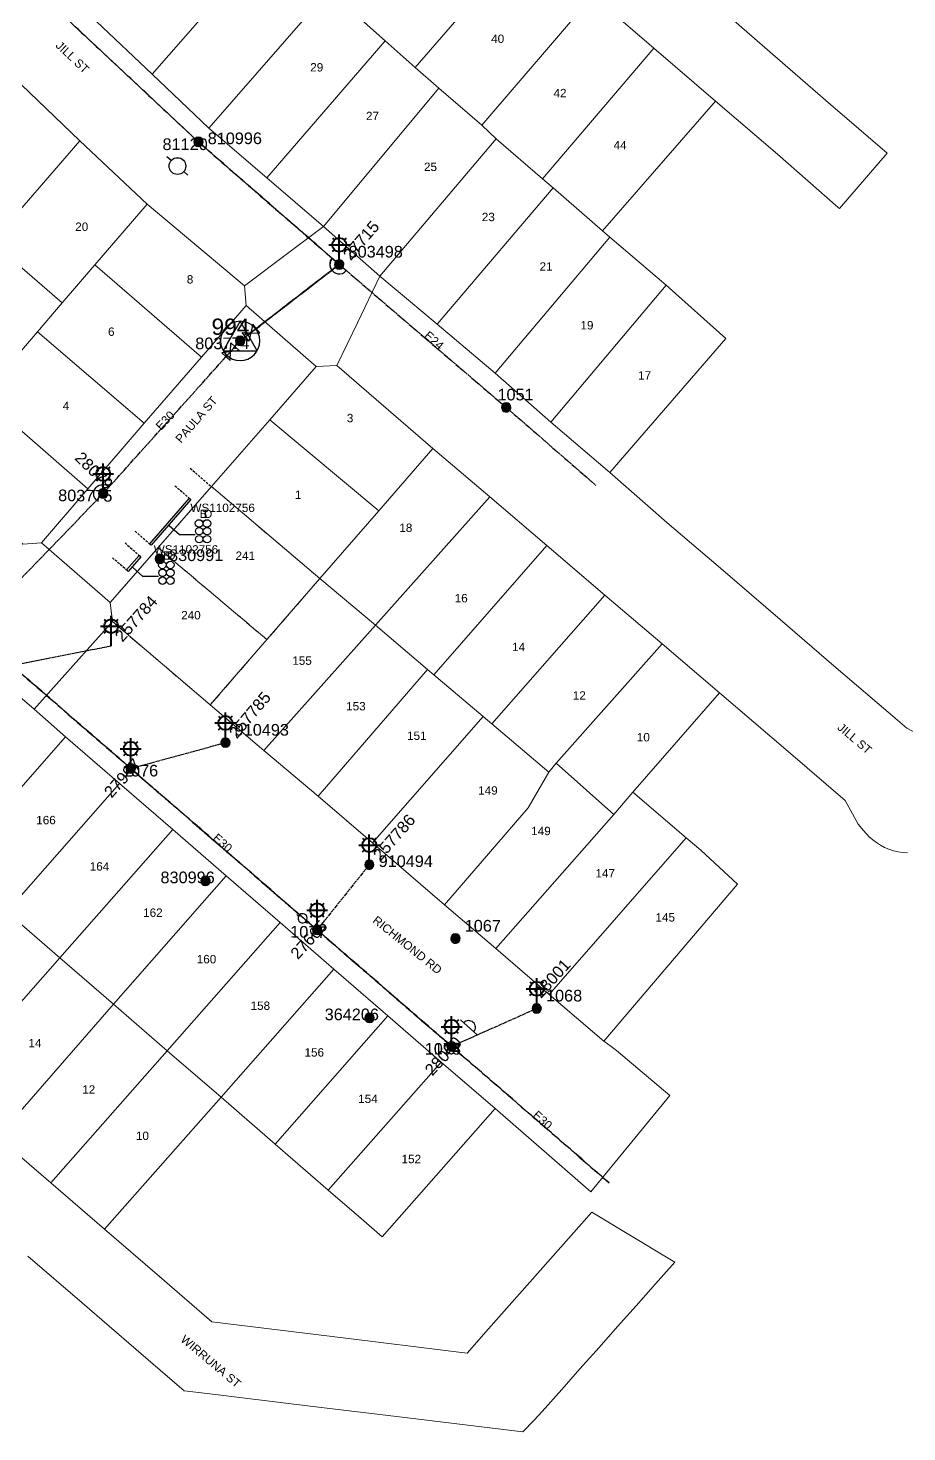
# Model space of a CAD drawing. Header units: metres. Extents: x 304249 to 305172, y 6262562 to 6263428.
# Drawn here: x 304808.1 to 304996.9, y 6262725.7 to 6263027.1 of the extents above; entities that cross this region are included whole.
import ezdxf
from ezdxf.enums import TextEntityAlignment as Align

# ---------------------------------------------------------------- set-up
doc = ezdxf.new("R2010")
doc.units = ezdxf.units.M
for name, pattern in [('Cable Exist OH', [1, 1, 0]), ('Dash', [5, 3, -2]), ('DASHED', [0.75, 0.5, -0.25])]:
    doc.linetypes.add(name, pattern=pattern)
doc.layers.get('0').update_dxf_attribs({"color": 6})
for name, color, linetype, lineweight in [('Cadastre Buildings_SP_EXT', 9, 'Continuous', 5), ('Cadastre Developer_SP_EXT', 9, 'Continuous', 5), ('Cadastre Land Parcels_SP_EXT', 9, 'Continuous', 5), ('Cadastre Roads_SP_EXT', 9, 'Continuous', 5)]:
    doc.layers.add(name, color=color, linetype=linetype, lineweight=lineweight)
for name, color, linetype in [('Duct_SP_EXT', 7, 'Continuous'), ('Equip_LV_EXT', 7, 'Continuous'), ('Equip_SP_HV_EXT', 7, 'Continuous'), ('Equip_SP_LV_EXT', 7, 'Continuous'), ('Equip_SP_SL_EXT', 7, 'Continuous'), ('Mains_HV_EXT', 7, 'Continuous'), ('Mains_LV_EXT', 7, 'Continuous'), ('Mains_SL_EXT', 7, 'Continuous'), ('Sub_SP_TR_HV_LV_EXT', 7, 'Continuous'), ('SupportsOH_SP_TR_HV_LV_SL_EXT', 7, 'Continuous')]:
    doc.layers.add(name, color=color, linetype=linetype)
doc.layers.add('UNKNOWN_FEATURES', color=1, linetype='DASHED', plot=False)
doc.styles.add('iecARIAL', font='arial.ttf', dxfattribs={"height": 2})
doc.styles.add('POLE_LABEL', font='arial.ttf')
doc.styles.get("Standard").update_dxf_attribs({"font": 'arial.ttf'})

# ---------------------------------------------------------------- blocks, each defined once
blk = doc.blocks.new('SUB_POLE_EXT')
blk.add_wipeout([(0, 4.22), (0.42, 4.2), (0.83, 4.14), (1.21, 4.05), (1.62, 3.9), (1.99, 3.72), (2.35, 3.51), (2.68, 3.26), (2.99, 2.99), (3.28, 2.66), (3.52, 2.34), (3.76, 1.92), (3.9, 1.62), (4.04, 1.23), (4.18, 0.63), (4.22, 0), (4.18, -0.61), (4.06, -1.15), (3.9, -1.62), (3.58, -2.24), (3.22, -2.73), (2.97, -3.01), (2.68, -3.26), (2.36, -3.5), (2, -3.72), (1.64, -3.89), (1.25, -4.03), (0.82, -4.14), (0.42, -4.2), (0, -4.22), (-0.41, -4.2), (-0.8, -4.15), (-1.21, -4.05), (-1.62, -3.9), (-1.99, -3.73), (-2.35, -3.51), (-2.68, -3.26), (-2.96, -3.02), (-3.23, -2.72), (-3.51, -2.35), (-3.71, -2.01), (-3.91, -1.6), (-4.05, -1.21), (-4.16, -0.76), (-4.22, -0.14), (-4.21, 0.39), (-4.14, 0.83), (-4.03, 1.27), (-3.9, 1.63), (-3.71, 2.02), (-3.5, 2.37), (-3.28, 2.67), (-2.99, 2.99), (-2.68, 3.27), (-2.33, 3.52), (-1.98, 3.73), (-1.63, 3.9), (-1.2, 4.05), (-0.78, 4.15), (-0.4, 4.21)])
blk.add_line((2.16, 0.48), (2.16, 0.48, 0))
blk.add_lwpolyline([(-4.22, 0, 1), (4.22, 0, 1)], format="xyb", close=True)
blk.add_lwpolyline([(2.14, 0.52), (0, 4.22), (-3.66, -2.11), (3.66, -2.11)], close=True)
for tag, height, flags, p in [('ASSET_NUM', 3.5, 8, (2, 2)), ('STREET_CODE', 0.2, 9, (1.5, 0)), ('CONSTRUCTED_VOLTAGE', 0.2, 9, (1.5, -0.2)), ('OPERATING_VOLTAGE', 0.2, 9, (1.5, -0.6)), ('OPERATED_BY', 0.2, 9, (1.5, -0.8)), ('ORIENTATION', 0.2, 9, (1.5, -1.2)), ('OWNED_BY', 0.2, 9, (1.5, -1.4)), ('SECONDARY_VOLTAGE', 0.2, 9, (1.5, -1.6)), ('STATE', 0.2, 9, (1.5, -1.8)), ('SUBSTATION_TYPE', 0.2, 9, (1.5, -2)), ('STREETNAME', 0.2, 9, (1.5, -2.8)), ('SUBURB', 0.2, 9, (1.5, -3)), ('NO_PHASES', 0.2, 9, (1.5, -0.4)), ('MAINTAINED_BY', 0.2, 9, (1.5, -1)), ('USAGE', 0.2, 9, (1.5, -2.2)), ('LEGEND', 0.2, 9, (1.5, -2.4)), ('LOCATION', 0.2, 9, (1.5, -2.6)), ('Z', 0.2, 1, (1.5, -3.4)), ('NOTES', 0.2, 9, (1.5, -3.2))]:
    blk.add_attdef(tag, text='', height=height, dxfattribs=dict(flags=flags)).set_placement(p, align=Align.MIDDLE_LEFT)
blk = doc.blocks.new('DUCT_EXT')
blk.add_circle((0, 0.8), 0.8)
at = {"flags": 1}
blk.add_attdef('Z', (0, 0), '', height=0.2, dxfattribs=at)
at = {"flags": 9}
for tag, p in [('DUCT_CODE', (0, 0)), ('XSECT_TYPE', (0, -0.2)), ('STATE', (0, -0.6)), ('FB_REFERENCE', (0, -0.4)), ('NOTES', (0, -0.8))]:
    blk.add_attdef(tag, text='', height=0.2, dxfattribs=at).set_placement(p, align=Align.MIDDLE_LEFT)
blk = doc.blocks.new('LV_OH_LINKS_OPEN_EXT')
for p, q in [((-0.17, 4.97), (-0.17, 5.46)), ((0.17, 4.97), (0.17, 5.46)), ((-0.17, 3), (-0.17, 2.5)), ((0.17, 3), (0.17, 2.5))]:
    blk.add_line(p, q)
blk.add_lwpolyline([(0, 2.99, 1), (0, 4.98, 1)], format="xyb", close=True)
at = {"flags": 9}
for tag, p in [('ACTUAL_STATUS', (0, 0)), ('CONSTRUCTED_VOLTAGE', (0, -0.2)), ('OPERATING_VOLTAGE', (0, -0.6)), ('ORIENTATION', (0, -0.8)), ('OWNED_BY', (0, -1)), ('STATE', (0, -1.2)), ('SWITCH_TYPE', (0, -1.4)), ('NO_PHASES', (0, -0.4)), ('USAGE', (0, -1.6)), ('LEGEND', (0, -1.8)), ('NOTES', (0, -2))]:
    blk.add_attdef(tag, text='', height=0.2, dxfattribs=at).set_placement(p, align=Align.MIDDLE_LEFT)
at = {"flags": 1}
blk.add_attdef('Z', (0, 0), '', height=0.2, dxfattribs=at)
blk = doc.blocks.new('LV_OH_LINKS_DISTFUSE_EXT')
for p, q in [((0, 0), (0.96, 0)), ((3.84, 0), (4.8, 0))]:
    blk.add_line(p, q)
blk.add_lwpolyline([(3.84, -1.2), (3.84, 1.2), (0.96, -1.2), (0.96, 1.2)], close=True)
at = {"flags": 9}
for tag, p in [('ACTUAL_STATUS', (0, 0)), ('CONSTRUCTED_VOLTAGE', (0, -0.2)), ('OPERATING_VOLTAGE', (0, -0.6)), ('ORIENTATION', (0, -0.8)), ('OWNED_BY', (0, -1)), ('STATE', (0, -1.2)), ('SWITCH_TYPE', (0, -1.4)), ('NO_PHASES', (0, -0.4)), ('USAGE', (0, -1.6)), ('NOTES', (0, -1.8))]:
    blk.add_attdef(tag, text='', height=0.2, dxfattribs=at).set_placement(p, align=Align.MIDDLE_LEFT)
at = {"flags": 1}
blk.add_attdef('Z', (0, 0), '', height=0.2, dxfattribs=at)
blk = doc.blocks.new('SL_LANTERN_EXT')
at = {"lineweight": 40}
for p, q in [((0, 1.97), (0, 6.47)), ((-2.25, 4.22), (2.25, 4.22)), ((-1.46, 5.68), (-1.06, 5.28)), ((-1.46, 2.76), (-1.06, 3.16)), ((1.46, 5.68), (1.06, 5.28)), ((1.46, 2.76), (1.06, 3.16)), ((0, 0), (0, 2.72))]:
    blk.add_line(p, q, dxfattribs=at)
blk.add_circle((0, 4.22), 1.5, dxfattribs=at)
at = {"style": 'iecARIAL', "flags": 8}
blk.add_attdef('ASSET_NUM', (1.5, 1.5), '', height=2.5, dxfattribs=at)
for tag, p, height, flags in [('OPERATING_VOLTAGE', (0.98, -1.65), 0.2, 9), ('ORIENTATION', (0.98, -1.85), 0.2, 9), ('OWNED_BY', (0.98, -2.05), 0.2, 9), ('STATE', (0.98, -2.25), 0.2, 9), ('CONSTRUCTED_VOLTAGE', (0.98, -0.65), 0.2, 9), ('CONTROL_TYPE', (0.98, -0.85), 0.2, 9), ('LANTERN_PURPOSE', (0.98, -1.05), 0.2, 9), ('LANTERN_TYPE', (0.98, -1.25), 0.2, 9), ('NO_PHASES', (0.98, -1.45), 0.2, 9), ('USAGE', (0.98, -2.45), 0.2, 9), ('CEXIST', (0.98, -2.65), 0.2, 9), ('CNEW', (0.98, -2.85), 0.2, 9), ('CNUMBER', (0.98, -3.05), 0.2, 9), ('LNUMBER', (2.18, -3.25), 2.5, 8), ('CREMOVE', (0.98, -3.25), 0.2, 9), ('CREPLACE', (0.98, -3.45), 0.2, 9), ('LKINGHEIGHT', (0.98, -3.65), 0.2, 9), ('LBRACKET', (0.98, -3.85), 0.2, 9), ('LBRACKETVOCAB', (0.98, -4.05), 0.2, 9), ('LCATEGORY', (0.98, -4.25), 0.2, 9), ('LCHARGE1', (0.98, -4.45), 0.2, 9), ('LCHARGE1PERCENT', (0.98, -4.65), 0.2, 9), ('LCHARGE2', (0.98, -4.85), 0.2, 9), ('LCHARGE2PERCENT', (0.98, -5.05), 0.2, 9), ('LCHARGE3', (0.98, -5.25), 0.2, 9), ('LCHARGE3PERCENT', (0.98, -5.45), 0.2, 9), ('LEXIST', (0.98, -5.65), 0.2, 9), ('LLAMP', (0.98, -5.85), 0.2, 9), ('LLAMPVOCAB', (0.98, -6.05), 0.2, 9), ('LMAST', (0.98, -6.25), 0.2, 9), ('LMASTVOCAB', (0.98, -6.45), 0.2, 9), ('LNEW', (0.98, -6.65), 0.2, 9), ('LANTNUMBER', (0.98, -6.85), 0.2, 9), ('LOUTREACH', (0.98, -7.25), 0.2, 9), ('LOUTREACHVOCAB', (0.98, -7.45), 0.2, 9), ('LRATECODE', (0.98, -7.65), 0.2, 9), ('LREMOVE', (0.98, -7.85), 0.2, 9), ('LREPLACE', (0.98, -8.05), 0.2, 9), ('LTYPE', (0.98, -8.25), 0.2, 9), ('LTYPEVOCAB', (0.98, -8.45), 0.2, 9), ('LEGEND', (0.98, -8.65), 0.2, 9), ('LOCATION', (0.98, -8.85), 0.2, 9), ('NOTES', (0.98, -9.05), 0.2, 9), ('STREETNAME', (0.98, -9.25), 0.2, 9), ('SUBURB', (0.98, -9.45), 0.2, 1)]:
    blk.add_attdef(tag, p, '', height=height, dxfattribs=dict(flags=flags))
blk = doc.blocks.new('POLE_EXT')
blk.add_hatch(color=256).paths.add_polyline_path([(-1, 0, 1), (1, 0, 1)])
blk.add_lwpolyline([(-1, 0, 1), (1, 0, 1)], format="xyb", close=True)
for tag, height, flags, p in [('pNumber', 2.5, 8, (-17.84, 2.07)), ('OWNED_BY', 0.2, 9, (1.35, -0.4)), ('SPECIAL_USE', 0.2, 9, (1.35, -0.8)), ('STATE', 0.2, 9, (1.35, -1)), ('cLV', 0.2, 9, (1.35, -1.4)), ('hDepth', 0.2, 9, (1.35, -1.6)), ('hDia', 0.2, 9, (1.35, -1.8)), ('cHV', 0.2, 9, (1.35, -2)), ('PARENT', 0.2, 9, (1.35, -0.6)), ('USAGE', 0.2, 9, (1.35, -1.2)), ('LBRACKET', 0.2, 9, (1.35, -2.2)), ('LExisting', 0.2, 9, (1.35, -2.4)), ('LANTNUMBER', 0.2, 9, (1.35, -2.6)), ('LOther', 0.2, 9, (1.35, -2.8)), ('LRemove', 0.2, 9, (1.35, -3)), ('cLinedev', 0.2, 9, (1.35, -3.4)), ('pExisting', 0.2, 9, (1.35, -3.8)), ('pFooting', 0.2, 9, (1.35, -4.4)), ('pNew', 0.2, 9, (1.35, -4.6)), ('pRelocate', 0.2, 9, (1.35, -5)), ('pRemove', 0.2, 9, (1.35, -5.2)), ('pReplace', 0.2, 9, (1.35, -5.4)), ('pStay', 0.2, 9, (1.35, -5.6)), ('pType', 0.2, 9, (1.35, -5.8)), ('cspan', 0.2, 9, (1.35, -6)), ('LEGEND', 0.2, 9, (1.35, -3.2)), ('LOCATION', 0.2, 9, (1.35, -3.6)), ('PFNUMBER', 0.2, 9, (1.35, -4)), ('NEWPFNUMBER', 0.2, 9, (1.35, -4.2)), ('STREETNAME', 0.2, 9, (1.35, -6.2)), ('SUBURB', 0.2, 9, (1.35, -6.4)), ('OPERATED_BY', 0.2, 9, (1.36, -7.01)), ('NOTES', 0.2, 9, (1.35, -6.6)), ('MAINTAINED_BY', 0.2, 9, (1.36, -6.81))]:
    blk.add_attdef(tag, text='', height=height, dxfattribs=dict(flags=flags)).set_placement(p, align=Align.MIDDLE_LEFT)
at = {"style": 'POLE_LABEL'}
for tag, height, flags, p in [('ASSET_NUM', 2.5, 8, (2, 2)), ('STRUCTURE_PLANT_NUMBER', 0.2, 9, (1.35, 0.03)), ('STREET_CODE', 0.2, 9, (1.35, -0.2))]:
    blk.add_attdef(tag, text='', height=height, dxfattribs=dict(at, flags=flags)).set_placement(p, align=Align.MIDDLE_LEFT)
at = {"flags": 1}
blk.add_attdef('Z', (1.35, -7.33), '', height=0.2, dxfattribs=at)
blk = doc.blocks.new('HV_ABS_OPEN_EXT')
for p, q in [((-3, 6.87), (-1.8, 6.87)), ((1.8, 6.87), (3, 6.87))]:
    blk.add_line(p, q)
blk.add_circle((0, 6.87), 1.8)
for tag, height, flags, p in [('ASSET_NUM', 2.5, 8, (2, 2)), ('STREET_CODE', 0.2, 9, (1.5, 0)), ('ACTUAL_STATUS', 0.2, 9, (1.5, -0.2)), ('CONSTRUCTED_VOLTAGE', 0.2, 9, (1.5, -0.4)), ('OPERATING_VOLTAGE', 0.2, 9, (1.5, -0.8)), ('ORIENTATION', 0.2, 9, (1.5, -1)), ('OWNED_BY', 0.2, 9, (1.5, -1.2)), ('STATE', 0.2, 9, (1.5, -1.4)), ('SWITCH_TYPE', 0.2, 9, (1.5, -1.6)), ('STREETNAME', 0.2, 9, (1.5, -2.4)), ('SUBURB', 0.2, 9, (1.5, -2.6)), ('NO_PHASES', 0.2, 9, (1.5, -0.6)), ('USAGE', 0.2, 9, (1.5, -1.8)), ('LEGEND', 0.2, 9, (1.5, -2)), ('LOCATION', 0.2, 9, (1.5, -2.2)), ('NOTES', 0.2, 9, (1.5, -2.8)), ('MAINTAINED_BY', 0.2, 9, (1.5, -3)), ('OPERATED_BY', 0.2, 9, (1.5, -3.2)), ('Z', 0.2, 1, (1.5, -3.6)), ('LABEL_ALIGNMENT', 0.2, 9, (1.5, -3.4))]:
    blk.add_attdef(tag, text='', height=height, dxfattribs=dict(flags=flags)).set_placement(p, align=Align.MIDDLE_LEFT)
blk = doc.blocks.new('HV_USL_CLOSED_EXT')
blk.add_line((2.4, 5.5), (-2.4, 5.5))
blk.add_lwpolyline([(1.44, 5.5, 0.414214), (0, 6.94, 0.414214), (-1.44, 5.5)], format="xyb")
for tag, height, flags, p in [('ASSET_NUM', 2.5, 8, (2, 2)), ('STREET_CODE', 0.2, 9, (1.5, 0)), ('ACTUAL_STATUS', 0.2, 9, (1.5, -0.2)), ('CONSTRUCTED_VOLTAGE', 0.2, 9, (1.5, -0.4)), ('OPERATING_VOLTAGE', 0.2, 9, (1.5, -0.8)), ('ORIENTATION', 0.2, 9, (1.5, -1)), ('OWNED_BY', 0.2, 9, (1.5, -1.2)), ('OPERATED_BY', 0.2, 9, (1.5, -1.4)), ('STATE', 0.2, 9, (1.5, -1.8)), ('SWITCH_TYPE', 0.2, 9, (1.5, -2)), ('STREETNAME', 0.2, 9, (1.5, -2.8)), ('SUBURB', 0.2, 9, (1.5, -3)), ('NO_PHASES', 0.2, 9, (1.5, -0.6)), ('MAINTAINED_BY', 0.2, 9, (1.5, -1.6)), ('USAGE', 0.2, 9, (1.5, -2.2)), ('LEGEND', 0.2, 9, (1.5, -2.4)), ('LOCATION', 0.2, 9, (1.5, -2.6)), ('Z', 0.2, 1, (1.5, -3.6)), ('NOTES', 0.2, 9, (1.5, -3.2)), ('LABEL_ALIGNMENT', 0.2, 9, (1.5, -3.4))]:
    blk.add_attdef(tag, text='', height=height, dxfattribs=dict(flags=flags)).set_placement(p, align=Align.MIDDLE_LEFT)

msp = doc.modelspace()

# ---------------------------------------------------------------- linework, layer by layer
at = {"layer": 'Cadastre Buildings_SP_EXT', "linetype": 'Continuous'}
msp.add_lwpolyline([(304870.84, 6262908.93), (304847.51, 6262928.64), (304825.76, 6262903.76), (304826.3, 6262899.66), (304847.27, 6262881.76), (304870.84, 6262908.93)], close=True, dxfattribs=at)
at = {"layer": 'Cadastre Developer_SP_EXT', "linetype": 'Dash'}
for points in [[(304836.06, 6262915.54), (304859.44, 6262895.79), (304870.84, 6262908.93), (304847.51, 6262928.64), (304836.06, 6262915.54)], [(304836.06, 6262915.54), (304825.76, 6262903.76), (304826.3, 6262899.66), (304847.27, 6262881.76), (304859.44, 6262895.79), (304836.06, 6262915.54)]]:
    msp.add_lwpolyline(points, close=True, dxfattribs=at)
at = {"layer": 'Cadastre Land Parcels_SP_EXT', "linetype": 'Continuous'}
for points in [[(304859.84, 6263045.87), (304856.89, 6263048.75), (304847.53, 6263056.69), (304822.86, 6263028.5), (304834.79, 6263017.18), (304859.84, 6263045.87)], [(304915.28, 6263046.36), (304903.75, 6263056.3), (304879.76, 6263028.89), (304884.85, 6263024.4), (304891.33, 6263018.67), (304915.28, 6263046.36)], [(304868.46, 6263038.79), (304859.84, 6263045.87), (304834.79, 6263017.18), (304846.99, 6263005.59), (304872.7, 6263035.13), (304868.46, 6263038.79)], [(304929.49, 6263034.1), (304915.28, 6263046.36), (304891.33, 6263018.67), (304896.41, 6263014.19), (304905.6, 6263006.23), (304929.49, 6263034.1)], [(304884.85, 6263024.4), (304879.76, 6263028.89), (304872.7, 6263035.13), (304846.99, 6263005.59), (304859.45, 6262994.96), (304884.85, 6263024.4)], [(304942.6, 6263022.79), (304929.49, 6263034.1), (304905.6, 6263006.23), (304908.71, 6263003.35), (304918.68, 6262994.77), (304942.6, 6263022.79)], [(304896.41, 6263014.19), (304891.33, 6263018.67), (304884.85, 6263024.4), (304859.45, 6262994.96), (304871.61, 6262984.5), (304896.41, 6263014.19)], [(304955.79, 6263011.4), (304942.6, 6263022.79), (304918.68, 6262994.77), (304920.97, 6262992.78), (304931.55, 6262983.58), (304955.79, 6263011.4)], [(304819.27, 6263002.93), (304804.87, 6263016.69), (304785.44, 6262994.12), (304789.01, 6262990.99), (304800.38, 6262981.17), (304819.27, 6263002.93)], [(304908.71, 6263003.35), (304905.6, 6263006.23), (304896.41, 6263014.19), (304871.61, 6262984.5), (304883.7, 6262973.83), (304908.71, 6263003.35)], [(304815.5, 6262968.13), (304822.51, 6262976.28), (304833.7, 6262989.3), (304819.27, 6263002.93), (304800.38, 6262981.17), (304815.5, 6262968.13)], [(304918.68, 6262994.77), (304908.71, 6263003.35), (304883.7, 6262973.83), (304896.01, 6262963.5), (304920.97, 6262992.78), (304918.68, 6262994.77)], [(304931.55, 6262983.58), (304920.97, 6262992.78), (304896.01, 6262963.5), (304908.46, 6262952.98), (304933.11, 6262982.22), (304931.55, 6262983.58)], [(304945.21, 6262971.88), (304933.11, 6262982.22), (304908.46, 6262952.98), (304920.43, 6262942.5), (304945.21, 6262971.88)], [(304798.18, 6262947.99), (304810.15, 6262961.9), (304815.5, 6262968.13), (304800.38, 6262981.17), (304771.96, 6262948.39), (304786.89, 6262934.86), (304798.18, 6262947.99)], [(304845.42, 6262956.44), (304822.51, 6262976.28), (304815.5, 6262968.13), (304810.15, 6262961.9), (304833.05, 6262942.28), (304845.42, 6262956.44)], [(304958.03, 6262960.48), (304945.21, 6262971.88), (304920.43, 6262942.5), (304933.09, 6262931.67), (304958.03, 6262960.48)], [(304833.05, 6262942.28), (304810.15, 6262961.9), (304798.18, 6262947.99), (304820.97, 6262928.19), (304833.05, 6262942.28)], [(304895.11, 6262936.83), (304874.45, 6262954.67), (304870.03, 6262954.41), (304860.05, 6262942.98), (304883.46, 6262923.47), (304895.11, 6262936.83)], [(304807, 6262916.32), (304811.03, 6262916.57), (304820.97, 6262928.19), (304798.18, 6262947.99), (304786.89, 6262934.86), (304792.8, 6262929.41), (304807, 6262916.32)], [(304883.46, 6262923.47), (304860.05, 6262942.98), (304847.51, 6262928.64), (304870.84, 6262908.93), (304883.46, 6262923.47)], [(304907.31, 6262926.46), (304895.11, 6262936.83), (304883.46, 6262923.47), (304870.84, 6262908.93), (304882.74, 6262898.88), (304907.31, 6262926.46)], [(304919.59, 6262915.99), (304907.31, 6262926.46), (304882.74, 6262898.88), (304893.97, 6262889.39), (304895.33, 6262888.25), (304919.59, 6262915.99)], [(304932.04, 6262905.36), (304919.59, 6262915.99), (304895.33, 6262888.25), (304905.89, 6262879.31), (304907.79, 6262877.7), (304932.04, 6262905.36)], [(304882.74, 6262898.88), (304870.84, 6262908.93), (304847.27, 6262881.76), (304858.76, 6262871.95), (304882.74, 6262898.88)], [(304944.34, 6262894.86), (304932.04, 6262905.36), (304907.79, 6262877.7), (304920.02, 6262867.34), (304921.59, 6262869.23), (304944.34, 6262894.86)], [(304870.44, 6262862.15), (304893.97, 6262889.39), (304882.74, 6262898.88), (304858.76, 6262871.95), (304870.44, 6262862.15)], [(304956.67, 6262884.33), (304944.34, 6262894.86), (304921.59, 6262869.23), (304933.94, 6262858.27), (304938.02, 6262863.03), (304956.67, 6262884.33)], [(304895.33, 6262888.25), (304893.97, 6262889.39), (304870.44, 6262862.15), (304882.15, 6262852.14), (304905.89, 6262879.31), (304895.33, 6262888.25)], [(304816.2, 6262874.95), (304809.42, 6262880.82), (304802.36, 6262886.94), (304782.88, 6262860.54), (304791.99, 6262847.37), (304816.2, 6262874.95)], [(304907.79, 6262877.7), (304905.89, 6262879.31), (304882.15, 6262852.14), (304897.57, 6262838.81), (304915.55, 6262859.66), (304920.02, 6262867.34), (304907.79, 6262877.7)], [(304827.8, 6262864.91), (304816.2, 6262874.95), (304791.99, 6262847.37), (304803.57, 6262837.35), (304827.8, 6262864.91)], [(304933.94, 6262858.27), (304921.59, 6262869.23), (304920.02, 6262867.34), (304915.55, 6262859.66), (304897.57, 6262838.81), (304908.64, 6262829.49), (304933.94, 6262858.27)], [(304839.24, 6262855), (304827.8, 6262864.91), (304803.57, 6262837.35), (304814.96, 6262827.49), (304839.24, 6262855)], [(304949.5, 6262853.24), (304938.02, 6262863.03), (304933.94, 6262858.27), (304908.64, 6262829.49), (304920.07, 6262819.57), (304949.5, 6262853.24)], [(304850.7, 6262845.08), (304839.24, 6262855), (304814.96, 6262827.49), (304826.52, 6262817.48), (304850.7, 6262845.08)], [(304952.66, 6262850.55), (304949.5, 6262853.24), (304920.07, 6262819.57), (304931.82, 6262809.58), (304960.55, 6262843.29), (304952.66, 6262850.55)], [(304862.28, 6262835.05), (304850.7, 6262845.08), (304826.52, 6262817.48), (304838.04, 6262807.52), (304862.28, 6262835.05)], [(304814.96, 6262827.49), (304803.57, 6262837.35), (304776.37, 6262806.33), (304782.26, 6262805.59), (304789.87, 6262799.04), (304814.96, 6262827.49)], [(304873.85, 6262825.03), (304862.28, 6262835.05), (304838.04, 6262807.52), (304849.59, 6262797.53), (304873.85, 6262825.03)], [(304826.52, 6262817.48), (304814.96, 6262827.49), (304789.87, 6262799.04), (304801.56, 6262788.98), (304826.52, 6262817.48)], [(304885.42, 6262815.01), (304873.85, 6262825.03), (304849.59, 6262797.53), (304861.24, 6262787.44), (304885.42, 6262815.01)], [(304838.04, 6262807.52), (304826.52, 6262817.48), (304801.56, 6262788.98), (304813.02, 6262779.12), (304838.04, 6262807.52)], [(304896.91, 6262805.06), (304885.42, 6262815.01), (304861.24, 6262787.44), (304872.61, 6262777.6), (304896.91, 6262805.06)], [(304849.59, 6262797.53), (304838.04, 6262807.52), (304813.02, 6262779.12), (304824.58, 6262769.17), (304849.59, 6262797.53)], [(304884.23, 6262767.58), (304908.45, 6262795.07), (304896.91, 6262805.06), (304872.61, 6262777.6), (304879.67, 6262771.5), (304884.23, 6262767.58)]]:
    msp.add_lwpolyline(points, close=True, dxfattribs=at)
at = {"layer": 'Cadastre Roads_SP_EXT', "linetype": 'Continuous'}
for points in [[(304864.14, 6262978.89), (304871.61, 6262984.5), (304859.45, 6262994.96), (304846.99, 6263005.59), (304834.79, 6263017.18), (304822.86, 6263028.5), (304810.65, 6263040.11), (304798.28, 6263051.79), (304772.4, 6263076.22), (304765.86, 6263069.6), (304757.91, 6263061.54), (304764.26, 6263055.53), (304777.77, 6263042.61), (304791.28, 6263029.69), (304804.87, 6263016.69), (304819.27, 6263002.93), (304833.7, 6262989.3), (304854.62, 6262971.74), (304864.14, 6262978.89)], [(304937.84, 6262787.95), (304946.01, 6262797.9), (304934.57, 6262807.53), (304933.37, 6262808.43), (304931.82, 6262809.58), (304920.07, 6262819.57), (304908.64, 6262829.49), (304897.57, 6262838.81), (304882.15, 6262852.14), (304870.44, 6262862.15), (304858.76, 6262871.95), (304847.27, 6262881.76), (304826.3, 6262899.66), (304817.85, 6262890.22), (304809.42, 6262880.82), (304816.2, 6262874.95), (304827.8, 6262864.91), (304839.24, 6262855), (304850.7, 6262845.08), (304862.28, 6262835.05), (304873.85, 6262825.03), (304885.42, 6262815.01), (304896.91, 6262805.06), (304908.45, 6262795.07), (304920.08, 6262785), (304929.05, 6262777.23), (304937.84, 6262787.95)]]:
    msp.add_lwpolyline(points, close=True, dxfattribs=at)
for points in [[(304929.49, 6263034.1), (304942.6, 6263022.79), (304955.79, 6263011.4), (304969.14, 6263000.01), (304982.2, 6262988.57), (304982.42, 6262988.38), (304992.66, 6263000.25), (304980.55, 6263010.69), (304968.06, 6263021.52), (304955.96, 6263032.01)], [(305001.99, 6262874.09), (304996.93, 6262876.8), (304992.92, 6262880.19), (304981.26, 6262890.17), (304969.72, 6262900.11), (304957.41, 6262910.7), (304945.33, 6262920.95), (304933.09, 6262931.67), (304920.43, 6262942.5), (304908.46, 6262952.98), (304896.01, 6262963.5), (304896.01, 6262963.5), (304883.7, 6262973.83), (304878.88, 6262963.84), (304874.45, 6262954.67), (304895.11, 6262936.83), (304907.31, 6262926.46), (304919.59, 6262915.99), (304932.04, 6262905.36), (304944.34, 6262894.86), (304956.67, 6262884.33), (304971.43, 6262871.74), (304983.68, 6262861.27), (304986.45, 6262856.14), (304987.64, 6262854.81), (304988.83, 6262853.46), (304989.58, 6262852.79), (304990.39, 6262852.19), (304991.24, 6262851.65), (304992.14, 6262851.18), (304993.07, 6262850.78), (304994.04, 6262850.46), (304995.02, 6262850.22), (304996.02, 6262850.07), (304997.03, 6262849.99)], [(304808.11, 6262763.39), (304819.73, 6262753.38), (304831.39, 6262743.34), (304841.65, 6262734.5), (304846.61, 6262733.9), (304868.15, 6262731.28), (304889.11, 6262728.73), (304910.26, 6262726.16), (304914.45, 6262725.65), (304916.85, 6262728.21), (304918.61, 6262730.07), (304922.78, 6262734.77), (304926.7, 6262739.18), (304930.79, 6262743.79), (304934.79, 6262748.29), (304938.76, 6262752.76), (304942.94, 6262757.47), (304947.06, 6262762.1), (304936.13, 6262768.69), (304929.26, 6262772.82), (304907.08, 6262747.78), (304902.49, 6262742.59), (304899.54, 6262742.95), (304899.54, 6262742.95), (304876.4, 6262745.79), (304847.64, 6262749.32), (304836.35, 6262759.04), (304824.58, 6262769.17), (304813.02, 6262779.12), (304801.56, 6262788.98)]]:
    msp.add_lwpolyline(points, dxfattribs=at)
at = {"layer": 'Duct_SP_EXT'}
for p, q in [((304842.78, 6262926.17), (304834.22, 6262916.39)), ((304843.14, 6262925.86), (304834.59, 6262916.07)), ((304842.78, 6262926.17), (304842.96, 6262926.01)), ((304843.14, 6262925.86), (304842.96, 6262926.01)), ((304834.22, 6262916.39), (304834.41, 6262916.23)), ((304834.59, 6262916.07), (304834.41, 6262916.23)), ((304832.04, 6262913.88), (304829.29, 6262910.74)), ((304832.4, 6262913.57), (304829.65, 6262910.43)), ((304832.04, 6262913.88), (304832.22, 6262913.73)), ((304832.4, 6262913.57), (304832.22, 6262913.73)), ((304829.29, 6262910.74), (304829.47, 6262910.58)), ((304829.65, 6262910.43), (304829.47, 6262910.58))]:
    msp.add_line(p, q, dxfattribs=at)
for points in [[(304844.01, 6262918.27), (304840.67, 6262918.27), (304838.44, 6262920.25)], [(304836.13, 6262909.35), (304832.78, 6262909.35), (304830.56, 6262911.32)]]:
    msp.add_lwpolyline(points, dxfattribs=at)
at = {"layer": 'Mains_HV_EXT', "linetype": 'Cable Exist OH'}
for points in [[(304757.79, 6263083.5), (304782.44, 6263061.25), (304814.76, 6263030.69), (304844.73, 6263002.67)], [(304844.73, 6263002.67), (304874.99, 6262976.39)], [(304795.92, 6262897.82), (304824.27, 6262927.15)], [(304795.92, 6262897.82), (304899.12, 6262808.45)], [(304899.12, 6262808.45), (304932.96, 6262779.15)]]:
    msp.add_lwpolyline(points, dxfattribs=at)
at = {"layer": 'Mains_HV_EXT', "linetype": 'Continuous'}
for points in [[(304873.4, 6262977.7, 0.348303), (304873.38, 6262975.14)], [(304822.87, 6262925.7, -0.99407), (304825.56, 6262928.59)]]:
    msp.add_lwpolyline(points, format="xyb", dxfattribs=at)
at = {"layer": 'Mains_LV_EXT', "linetype": 'Cable Exist OH'}
for points in [[(304814.76, 6263030.69), (304844.73, 6263002.67)], [(304844.73, 6263002.67), (304874.99, 6262976.34)], [(304874.99, 6262976.34), (304910.86, 6262945.66)], [(304910.86, 6262945.66), (304930.09, 6262928.94)], [(304795.92, 6262897.82), (304824.27, 6262927.15)], [(304830.19, 6262868.14), (304804.65, 6262890.26)], [(304870.24, 6262833.46), (304830.19, 6262868.14)], [(304899.12, 6262808.45), (304870.24, 6262833.46)], [(304932.96, 6262779.15), (304899.12, 6262808.45)]]:
    msp.add_lwpolyline(points, dxfattribs=at)
at = {"layer": 'Mains_LV_EXT', "linetype": 'Continuous'}
msp.add_lwpolyline([(304873.49, 6262977.66, 1.02203), (304876.51, 6262975.04)], format="xyb", dxfattribs=at)
at = {"layer": 'Mains_SL_EXT', "linetype": 'Cable Exist OH'}
for points in [[(304875, 6262976.35), (304844.73, 6263002.67), (304814.76, 6263030.69)], [(304875, 6262976.35), (304910.86, 6262945.66), (304930.09, 6262928.94)], [(304795.92, 6262897.82), (304824.27, 6262927.15)], [(304804.65, 6262890.26), (304825.98, 6262894.45)], [(304804.65, 6262890.26), (304830.19, 6262868.14)], [(304830.19, 6262868.14), (304850.53, 6262873.67)], [(304830.19, 6262868.14), (304870.24, 6262833.46)], [(304881.45, 6262847.46), (304870.24, 6262833.46)], [(304870.24, 6262833.46), (304899.12, 6262808.45)], [(304899.12, 6262808.45), (304917.4, 6262816.6)], [(304899.12, 6262808.45), (304932.96, 6262779.15)]]:
    msp.add_lwpolyline(points, dxfattribs=at)
at = {"layer": 'UNKNOWN_FEATURES'}
for points in [[(304842.99, 6262932.59), (304847.51, 6262928.64)], [(304839.7, 6262928.83), (304842.96, 6262926.01)], [(304831.14, 6262919.05), (304834.41, 6262916.23)], [(304828.97, 6262916.56), (304832.22, 6262913.73)], [(304829.47, 6262910.58), (304826.2, 6262913.4)]]:
    msp.add_lwpolyline(points, dxfattribs=at)

# ---------------------------------------------------------------- block references
at = {"layer": 'Duct_SP_EXT'}
for p in [(304844.87, 6262919.94), (304846.57, 6262919.94), (304844.89, 6262918.27), (304844.89, 6262916.57), (304846.59, 6262918.27), (304846.59, 6262916.57), (304836.99, 6262911.02), (304838.69, 6262911.02), (304837.01, 6262909.35), (304837.01, 6262907.65), (304838.71, 6262909.35), (304838.71, 6262907.65)]:
    msp.add_blockref('DUCT_EXT', p, dxfattribs=at)
at = {"layer": 'Equip_SP_HV_EXT'}
ref = msp.add_blockref('HV_ABS_OPEN_EXT', (304844.73, 6263002.67), dxfattribs=dict(at, rotation=139.0271743018789))
ref.add_attrib('ASSET_NUM', '81120', dxfattribs={"layer": '0', "height": 2.5}).set_placement((304846.73, 6263003.42), align=Align.TOP_RIGHT)
ref = msp.add_blockref('HV_USL_CLOSED_EXT', (304899.12, 6262808.45), dxfattribs=dict(at, rotation=317.9799937759913))
ref.add_attrib('ASSET_NUM', '194', dxfattribs={"layer": '0', "height": 2.5}).set_placement((304901.12, 6262809.2), align=Align.TOP_RIGHT)
at = {"layer": 'Equip_SP_LV_EXT', "rotation": 51.33013417961023}
msp.add_blockref('LV_OH_LINKS_OPEN_EXT', (304870.24, 6262833.46), dxfattribs=at)
at = {"layer": 'Equip_SP_SL_EXT'}
ref = msp.add_blockref('SL_LANTERN_EXT', (304875, 6262976.35), dxfattribs=at)
ref.add_attrib('ASSET_NUM', '27715', dxfattribs={"layer": '0', "height": 2.5, "rotation": 49.0423, "style": 'iecARIAL'}).set_placement((304876.5, 6262977.85), align=Align.MIDDLE_LEFT)
ref = msp.add_blockref('SL_LANTERN_EXT', (304824.27, 6262927.15), dxfattribs=at)
ref.add_attrib('ASSET_NUM', '28079', dxfattribs={"layer": '0', "height": 2.5, "rotation": 315.1521, "style": 'iecARIAL'}).set_placement((304825.77, 6262928.65), align=Align.MIDDLE_RIGHT)
ref = msp.add_blockref('SL_LANTERN_EXT', (304825.98, 6262894.45), dxfattribs=at)
ref.add_attrib('ASSET_NUM', '257784', dxfattribs={"layer": '0', "height": 2.5, "rotation": 48.4241, "style": 'iecARIAL'}).set_placement((304827.48, 6262895.95), align=Align.MIDDLE_LEFT)
ref = msp.add_blockref('SL_LANTERN_EXT', (304850.53, 6262873.67), dxfattribs=at)
ref.add_attrib('ASSET_NUM', '257785', dxfattribs={"layer": '0', "height": 2.5, "rotation": 49.9357, "style": 'iecARIAL'}).set_placement((304852.03, 6262875.17), align=Align.MIDDLE_LEFT)
ref = msp.add_blockref('SL_LANTERN_EXT', (304830.19, 6262868.14), dxfattribs=at)
ref.add_attrib('ASSET_NUM', '27997', dxfattribs={"layer": '0', "height": 2.5, "rotation": 47.5903, "style": 'iecARIAL'}).set_placement((304831.69, 6262869.64), align=Align.MIDDLE_RIGHT)
ref = msp.add_blockref('SL_LANTERN_EXT', (304881.45, 6262847.46), dxfattribs=at)
ref.add_attrib('ASSET_NUM', '257786', dxfattribs={"layer": '0', "height": 2.5, "rotation": 48.9941, "style": 'iecARIAL'}).set_placement((304882.95, 6262848.96), align=Align.MIDDLE_LEFT)
ref = msp.add_blockref('SL_LANTERN_EXT', (304870.24, 6262833.46), dxfattribs=at)
ref.add_attrib('ASSET_NUM', '27665', dxfattribs={"layer": '0', "height": 2.5, "rotation": 47.5328, "style": 'iecARIAL'}).set_placement((304871.74, 6262834.96), align=Align.MIDDLE_RIGHT)
ref = msp.add_blockref('SL_LANTERN_EXT', (304917.4, 6262816.6), dxfattribs=at)
ref.add_attrib('ASSET_NUM', '28001', dxfattribs={"layer": '0', "height": 2.5, "rotation": 47.7473, "style": 'iecARIAL'}).set_placement((304918.9, 6262818.1), align=Align.BOTTOM_LEFT)
ref = msp.add_blockref('SL_LANTERN_EXT', (304899.12, 6262808.45), dxfattribs=at)
ref.add_attrib('ASSET_NUM', '28000', dxfattribs={"layer": '0', "height": 2.5, "rotation": 47.4078, "style": 'iecARIAL'}).set_placement((304900.62, 6262809.95), align=Align.MIDDLE_RIGHT)
at = {"layer": 'Sub_SP_TR_HV_LV_EXT'}
ref = msp.add_blockref('SUB_POLE_EXT', (304853.7, 6262959.93), dxfattribs=at)
ref.add_attrib('ASSET_NUM', '994', dxfattribs={"layer": '0', "height": 3.5}).set_placement((304855.7, 6262960.18), align=Align.BOTTOM_RIGHT)
at = {"layer": 'SupportsOH_SP_TR_HV_LV_SL_EXT'}
ref = msp.add_blockref('POLE_EXT', (304844.73, 6263002.67), dxfattribs=dict(at, rotation=0.1812729893931503))
ref.add_attrib('ASSET_NUM', '810996', dxfattribs={"layer": '0', "height": 2.5, "rotation": 0.1807, "style": 'POLE_LABEL'}).set_placement((304846.73, 6263003.42), align=Align.MIDDLE_LEFT)
ref = msp.add_blockref('POLE_EXT', (304874.99, 6262976.34), dxfattribs=dict(at, rotation=359.9808925454442))
ref.add_attrib('ASSET_NUM', '803498', dxfattribs={"layer": '0', "height": 2.5, "rotation": 359.9808, "style": 'POLE_LABEL'}).set_placement((304876.99, 6262977.09), align=Align.BOTTOM_LEFT)
ref = msp.add_blockref('POLE_EXT', (304910.86, 6262945.66), dxfattribs=dict(at, rotation=0.1437580237605547))
ref.add_attrib('ASSET_NUM', '1051', dxfattribs={"layer": '0', "height": 2.5, "rotation": 0.1433, "style": 'POLE_LABEL'}).set_placement((304912.86, 6262946.41), align=Align.BOTTOM_CENTER)
ref = msp.add_blockref('POLE_EXT', (304824.27, 6262927.15), dxfattribs=dict(at, rotation=0.2485999223027734))
ref.add_attrib('ASSET_NUM', '803775', dxfattribs={"layer": '0', "height": 2.5, "rotation": 359.3414, "style": 'POLE_LABEL'}).set_placement((304826.27, 6262927.9), align=Align.TOP_RIGHT)
ref = msp.add_blockref('POLE_EXT', (304836.43, 6262913.16), dxfattribs=at)
ref.add_attrib('ASSET_NUM', '830991', dxfattribs={"layer": '0', "height": 2.5, "style": 'POLE_LABEL'}).set_placement((304838.43, 6262913.91), align=Align.MIDDLE_LEFT)
ref = msp.add_blockref('POLE_EXT', (304850.53, 6262873.67), dxfattribs=at)
ref.add_attrib('ASSET_NUM', '910493', dxfattribs={"layer": '0', "height": 2.5, "style": 'POLE_LABEL'}).set_placement((304852.53, 6262874.42), align=Align.BOTTOM_LEFT)
ref = msp.add_blockref('POLE_EXT', (304830.19, 6262868.14), dxfattribs=dict(at, rotation=359.7513999788905))
ref.add_attrib('ASSET_NUM', '1076', dxfattribs={"layer": '0', "height": 2.5, "rotation": 0.351, "style": 'POLE_LABEL'}).set_placement((304832.19, 6262868.89), align=Align.TOP_CENTER)
ref = msp.add_blockref('POLE_EXT', (304881.45, 6262847.46), dxfattribs=at)
ref.add_attrib('ASSET_NUM', '910494', dxfattribs={"layer": '0', "height": 2.5, "style": 'POLE_LABEL'}).set_placement((304883.45, 6262848.21), align=Align.MIDDLE_LEFT)
ref = msp.add_blockref('POLE_EXT', (304846.24, 6262843.98), dxfattribs=at)
ref.add_attrib('ASSET_NUM', '830996', dxfattribs={"layer": '0', "height": 2.5, "style": 'POLE_LABEL'}).set_placement((304848.24, 6262844.73), align=Align.MIDDLE_RIGHT)
ref = msp.add_blockref('POLE_EXT', (304870.24, 6262833.46), dxfattribs=dict(at, rotation=0.200280580386831))
ref.add_attrib('ASSET_NUM', '1077', dxfattribs={"layer": '0', "height": 2.5, "rotation": 359.0872, "style": 'POLE_LABEL'}).set_placement((304872.24, 6262834.21), align=Align.TOP_RIGHT)
ref = msp.add_blockref('POLE_EXT', (304899.94, 6262831.6), dxfattribs=dict(at, rotation=359.9524808812769))
ref.add_attrib('ASSET_NUM', '1067', dxfattribs={"layer": '0', "height": 2.5, "rotation": 359.9521, "style": 'POLE_LABEL'}).set_placement((304901.94, 6262832.35), align=Align.BOTTOM_LEFT)
ref = msp.add_blockref('POLE_EXT', (304917.4, 6262816.6), dxfattribs=dict(at, rotation=359.8567423620809))
ref.add_attrib('ASSET_NUM', '1068', dxfattribs={"layer": '0', "height": 2.5, "rotation": 359.8572, "style": 'POLE_LABEL'}).set_placement((304919.4, 6262817.35), align=Align.BOTTOM_LEFT)
ref = msp.add_blockref('POLE_EXT', (304881.51, 6262814.56), dxfattribs=at)
ref.add_attrib('ASSET_NUM', '364206', dxfattribs={"layer": '0', "height": 2.5, "style": 'POLE_LABEL'}).set_placement((304883.51, 6262815.31), align=Align.MIDDLE_RIGHT)
ref = msp.add_blockref('POLE_EXT', (304899.12, 6262808.45), dxfattribs=dict(at, rotation=0.2863151953382327))
ref.add_attrib('ASSET_NUM', '1078', dxfattribs={"layer": '0', "height": 2.5, "rotation": 0.3436, "style": 'POLE_LABEL'}).set_placement((304901.12, 6262809.2), align=Align.TOP_RIGHT)

# ---------------------------------------------------------------- texts
at = {"layer": 'Cadastre Developer_SP_EXT'}
for s, p in [('241', (304852.71, 6262912.91)), ('240', (304841.03, 6262900.13))]:
    msp.add_text(s, height=1.8, dxfattribs=at).set_placement(p)
at = {"layer": 'Cadastre Land Parcels_SP_EXT'}
for s, p in [('40', (304907.62, 6263023.91)), ('29', (304868.75, 6263017.79)), ('42', (304921.02, 6263012.25)), ('27', (304880.73, 6263007.34)), ('44', (304933.92, 6263001.06)), ('25', (304893.2, 6262996.42)), ('20', (304818.27, 6262983.56)), ('23', (304905.61, 6262985.65)), ('21', (304918.02, 6262975.01)), ('8', (304842.24, 6262972.26)), ('19', (304926.8, 6262962.4)), ('6', (304825.32, 6262961.01)), ('17', (304939.19, 6262951.63)), ('4', (304815.59, 6262945.09)), ('3', (304876.62, 6262942.47)), ('1', (304865.46, 6262926.01)), ('18', (304887.89, 6262918.91)), ('16', (304899.79, 6262903.79)), ('14', (304912.13, 6262893.32)), ('155', (304864.9, 6262890.38)), ('153', (304876.47, 6262880.59)), ('12', (304925.16, 6262882.9)), ('151', (304889.56, 6262874.25)), ('10', (304938.91, 6262873.94)), ('149', (304904.83, 6262862.5)), ('166', (304809.89, 6262856.14)), ('149', (304916.22, 6262853.8)), ('164', (304821.39, 6262846.19)), ('147', (304930.03, 6262844.72)), ('162', (304832.86, 6262836.26)), ('145', (304942.92, 6262835.25)), ('160', (304844.38, 6262826.28)), ('158', (304855.94, 6262816.28)), ('14', (304808.23, 6262808.25)), ('156', (304867.53, 6262806.25)), ('12', (304819.78, 6262798.28)), ('154', (304879.05, 6262796.28)), ('10', (304831.31, 6262788.33)), ('152', (304888.37, 6262783.36))]:
    msp.add_text(s, height=1.8, dxfattribs=at).set_placement(p)
at = {"layer": 'Cadastre Roads_SP_EXT'}
for s, rotation, p in [('JILL ST', 316.4209, (304813.93, 6263023.19)), ('PAULA ST', 49.0215, (304840.98, 6262937.87)), ('JILL ST', 319.3667, (304981.85, 6262876.68)), ('RICHMOND RD', 321.1132, (304882, 6262835.21)), ('WIRRUNA ST', 319.7967, (304840.75, 6262745.26))]:
    msp.add_text(s, height=1.8, rotation=rotation, dxfattribs=at).set_placement(p)
at = {"layer": 'Duct_SP_EXT'}
for s, p in [('WS1102756', (304843.02, 6262923.19)), ('B', (304845, 6262921.89)), ('D', (304845.9, 6262921.89)), ('WS1102756', (304835.14, 6262914.26)), ('B', (304837.11, 6262912.97)), ('D', (304838.01, 6262912.97))]:
    msp.add_text(s, height=1.8, dxfattribs=at).set_placement(p)
at = {"layer": 'Mains_LV_EXT'}
for s, rotation, p in [('E24', 318.3311, (304893.1, 6262960.86)), ('E30', 46.2196, (304836.69, 6262940.61)), ('E30', 317.98, (304847.69, 6262852.98)), ('E30', 317.9791, (304916.42, 6262793.47))]:
    msp.add_text(s, height=1.8, rotation=rotation, dxfattribs=at).set_placement(p)

# ---------------------------------------------------------------- next in the draw order: linework, layer by layer
at = {"layer": 'Cadastre Land Parcels_SP_EXT', "linetype": 'Continuous'}
msp.add_lwpolyline([(304845.42, 6262956.44), (304854.98, 6262967.53), (304854.62, 6262971.74), (304833.7, 6262989.3), (304822.51, 6262976.28), (304845.42, 6262956.44)], close=True, dxfattribs=at)
at = {"layer": 'Cadastre Roads_SP_EXT', "linetype": 'Continuous'}
msp.add_lwpolyline([(304847.51, 6262928.64), (304860.05, 6262942.98), (304870.03, 6262954.41), (304854.98, 6262967.53), (304845.42, 6262956.44), (304833.05, 6262942.28), (304820.97, 6262928.19), (304811.03, 6262916.57), (304825.76, 6262903.76), (304847.51, 6262928.64)], close=True, dxfattribs=at)
at = {"layer": 'Mains_HV_EXT', "linetype": 'Cable Exist OH'}
for points in [[(304874.99, 6262976.36), (304853.7, 6262959.93)], [(304824.27, 6262927.15), (304853.7, 6262959.93)]]:
    msp.add_lwpolyline(points, dxfattribs=at)
at = {"layer": 'Mains_LV_EXT', "linetype": 'Cable Exist OH'}
for points in [[(304874.99, 6262976.34), (304853.7, 6262959.93)], [(304824.27, 6262927.15), (304853.7, 6262959.93)]]:
    msp.add_lwpolyline(points, dxfattribs=at)
at = {"layer": 'Mains_SL_EXT', "linetype": 'Cable Exist OH'}
msp.add_lwpolyline([(304824.27, 6262927.15), (304853.7, 6262959.93), (304875, 6262976.35)], dxfattribs=at)

# ---------------------------------------------------------------- next in the draw order: block references
at = {"layer": 'Equip_LV_EXT'}
for p, rotation in [((304854.11, 6262960.22), 37.2013072223134), ((304853.21, 6262959.42), 228.1685637969124)]:
    msp.add_blockref('LV_OH_LINKS_DISTFUSE_EXT', p, dxfattribs=dict(at, rotation=rotation))
at = {"layer": 'SupportsOH_SP_TR_HV_LV_SL_EXT'}
ref = msp.add_blockref('POLE_EXT', (304853.7, 6262959.93), dxfattribs=dict(at, rotation=0.1241499911167099))
ref.add_attrib('ASSET_NUM', '803774', dxfattribs={"layer": '0', "height": 2.5, "rotation": 0.2001, "style": 'POLE_LABEL'}).set_placement((304855.7, 6262960.68), align=Align.TOP_RIGHT)

doc.saveas('drawing.dxf')
